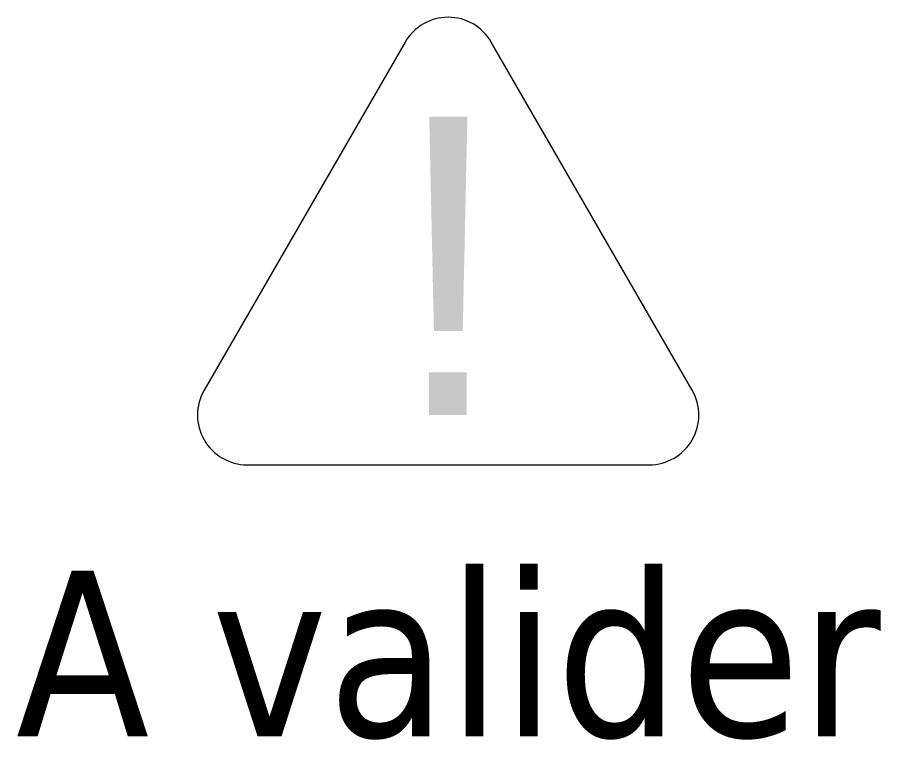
# Model space of a CAD drawing. Header units: millimetres. Extents: x -20000 to 230000, y -17405 to 24510.
# Drawn here: x -6728.2 to -6467.8, y 15548.9 to 15766.9 of the extents above; entities that cross this region are included whole.
import ezdxf

# ---------------------------------------------------------------- set-up
doc = ezdxf.new("R2010")
doc.units = ezdxf.units.MM
doc.layers.get('0').update_dxf_attribs({"lineweight": 13})
doc.layers.add('Texte', color=7, linetype='Continuous', lineweight=13)
doc.styles.get("Standard").update_dxf_attribs({"font": 'ARIALUNI.TTF'})
doc.styles.add('Texte Poralu', font='tahomabd.ttf')

# ---------------------------------------------------------------- blocks, each defined once
blk = doc.blocks.new('Symbole Attention')
at = {"color": 1}
blk.add_lwpolyline([(-20.207, -20), (20.207, -20, 0.57735), (24.537, -12.5), (4.33, 22.5, 0.57735), (-4.33, 22.5), (-24.537, -12.5, 0.57735)], format="xyb", close=True, dxfattribs=at)
at = {"insert": (0, 0), "char_height": 30, "attachment_point": 5}
blk.add_mtext('{\\fCooper Black|b0|i0|c0|p18;!}', dxfattribs=at)

msp = doc.modelspace()

# ---------------------------------------------------------------- block references
at = {"xscale": 3, "yscale": 3, "zscale": 3}
msp.add_blockref('Symbole Attention', (-6598.26, 15691.85), dxfattribs=at)

# ---------------------------------------------------------------- texts
at = {"layer": 'Texte', "insert": (-6598.26, 15599.88), "char_height": 50, "attachment_point": 2, "style": 'Texte Poralu'}
msp.add_mtext_dynamic_manual_height_columns('A valider', width=321.8833, gutter_width=300, heights=[0], dxfattribs=at)

doc.saveas('drawing.dxf')
